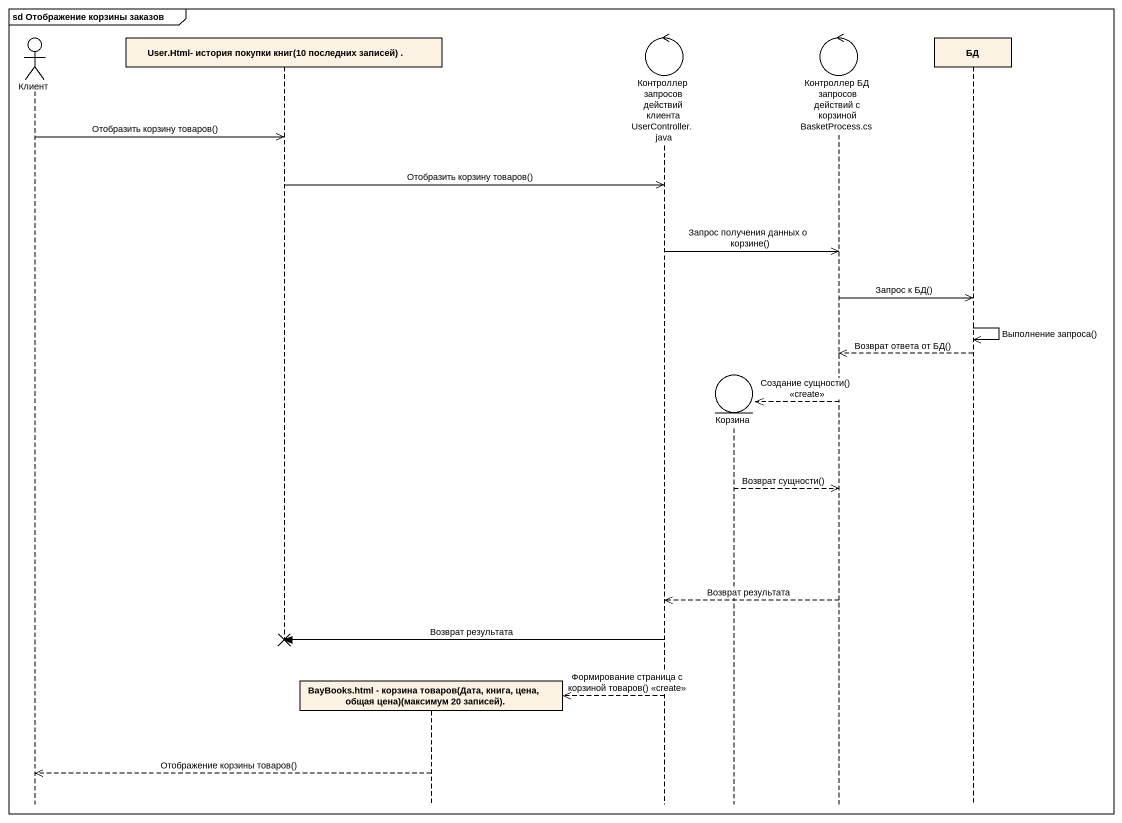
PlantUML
@startuml
mainframe sd Отображение корзины заказов
hide footbox
actor Клиент
participant "User.Html- история покупки книг(10 последних записей) ." as User_Html_история_покупки
participant "BayBooks.html - корзина товаров(Дата, книга, цена, общая цена)(максимум 20 записей)." as BayBooks_html_корзина
control "Контроллер запросов действий клиента UserController.java" as Контроллер_запросов
entity Корзина
control "Контроллер БД запросов действий с корзиной BasketProcess.cs" as Контроллер_БД_запросов
participant БД

Клиент ->> User_Html_история_покупки : Отобразить корзину товаров()
User_Html_история_покупки ->> Контроллер_запросов : Отобразить корзину товаров()
Контроллер_запросов ->> Контроллер_БД_запросов : Запрос получения данных о корзине()
Контроллер_БД_запросов ->> БД : Запрос к БД()
БД ->> БД : Выполнение запроса()
БД -->> Контроллер_БД_запросов : Возврат ответа от БД()
Контроллер_БД_запросов -->> Корзина ** : Создание сущности() <<create>>
Корзина -->> Контроллер_БД_запросов : Возврат сущности()
Контроллер_БД_запросов -->> Контроллер_запросов : Возврат результата
Контроллер_запросов -> User_Html_история_покупки !! : Возврат результата
Контроллер_запросов -->> BayBooks_html_корзина ** : Формирование страница с корзиной товаров() <<create>>
BayBooks_html_корзина -->> Клиент : Отображение корзины товаров()
@enduml
